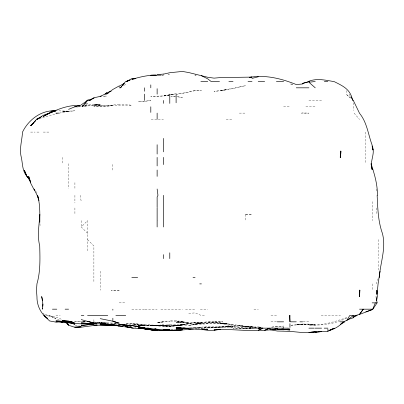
<?xml version="1.0" encoding="UTF-8"?>
<svg xmlns="http://www.w3.org/2000/svg" width="404" height="404" viewBox="0 0 404 404"><rect width="100%" height="100%" fill="white"/><g stroke="black" fill="none" stroke-linecap="round" stroke-linejoin="round"><path stroke-width="0.3" stroke-dasharray="2.02 1.52" d="M112.58 170.039L112.857 163.721M376.331 283.881L378.492 277.558M87.557 233.285L81.234 226.962L87.557 220.635L87.557 251.157M346.869 317.999C335.224 323.766 321.811 326.053 308.919 324.619L315.246 324.983L308.919 325.023C322.049 325.866 334.628 321.741 346.869 317.519M39.299 118.978L43.289 117.357L57.585 113.554M77.563 107.045L81.234 106.227M123.781 85.188L125.508 84.784L123.781 85.098M86.411 103.636L87.557 103.368L86.411 103.56M169.205 94.829L163.453 96.071L150.803 96.521L163.453 95.869L169.205 95.056M59.343 113.12L68.584 111.201L62.261 111.979L74.912 110.807L68.584 111.15L57.085 110.812M253.722 328.316L239.35 327.518L220.377 323.458L226.7 324.079L214.049 321.932L207.727 322.023L214.049 322.352L220.377 323.458L226.7 323.887L220.377 323.604L226.7 323.776L233.022 324.978C220.574 322.306 207.494 319.938 195.076 324.144L207.727 322.256L214.049 322.427C196.975 320.852 180.426 326.068 163.453 326.589L182.426 324.932L169.781 326.185C180.482 326.462 190.653 321.539 201.404 322.71C192.829 322.15 184.446 324.175 176.104 325.811L188.754 323.796C176.255 326.366 163.469 327.164 150.803 325.18L169.781 325.397C159.227 325.72 148.702 325.149 138.158 325.876M195.076 328.937L201.404 327.594L195.076 328.604M55.934 113.802L57.07 113.575M169.781 94.975L163.453 96.071L176.104 93.526M207.727 323.185L201.404 323.463L188.754 325.498L163.453 325.225L169.781 324.957L163.453 325.291L169.781 324.821L182.426 324.771C167.817 328.25 152.843 323.68 138.158 325.887L144.481 325.553L138.158 325.069C146.541 326.417 155.03 325.543 163.453 325.139L150.803 325.73L144.481 325.624L131.83 324.473L119.18 324.851L115.731 324.483M84.108 106.186L93.885 105.484L100.207 104.474L93.885 105.166L100.207 104.545L93.885 104.899L106.535 105.671C99.273 105.303 91.93 104.187 84.683 105.237M169.781 94.703L173.765 94.142L170.917 94.425M84.108 105.313L81.234 105.691L84.108 105.348M176.104 325.563L182.426 324.786M113.433 324.19L117.458 323.7M84.683 105.282L87.557 104.939L84.683 105.101M176.104 94.475L188.754 92.107L182.426 93.243L176.679 93.496M111.706 324.22L118.609 323.554M93.885 105.484L84.108 106.126M138.158 326.18L144.481 325.558L133.557 324.968C143.506 322.685 153.464 326.578 163.453 324.801L150.803 325.836L138.158 325.791M133.557 325.119L138.158 324.68L133.557 324.841M188.754 313.403L195.076 312.883L201.404 315.504L205.434 315.504M197.379 328.74L207.727 327.402L214.049 327.437L207.727 327.472L201.404 328.154L226.7 326.816L233.022 326.816L220.377 326.881L214.049 327.301L220.377 327.285L226.7 326.745L207.727 327.472L202.677 328.154C212.807 328.058 222.907 326.982 233.022 327.073L207.727 326.528L195.076 327.785L201.404 327.912L189.33 327.684M131.83 325.23L121.483 325.649L131.83 325.841M291.097 325.185L302.596 324.538L289.946 325.265M131.83 325.286L121.483 325.548M103.081 96.278L106.535 96.076L103.081 96.122M82.386 105.232L84.108 105.131M171.503 329.755L175.528 329.533L170.352 329.745M258.323 328.568L260.05 328.477M131.255 325.417L125.508 325.69L131.255 325.831M131.83 325.387L125.508 325.548L119.18 325.159M129.532 326.538L131.83 326.483L129.532 326.498M245.672 328.664L252 328.523L245.672 328.896L233.022 328.154L245.672 328.664L239.35 328.593M96.182 322.685L112.857 323.028L125.508 325.205L119.18 324.089L131.83 325.882M174.952 96.576L170.927 96.647L176.104 96.581M245.526 214.312L252 214.312L245.672 214.312M119.18 324.806L125.508 324.7L119.18 324.851L125.508 325.104L131.83 325.952M170.927 94.526L174.952 94.486M250.217 328.154L244.4 328.154L226.7 326.634L233.022 326.892L226.7 326.674L233.022 326.503L258.323 327.311M253.722 328.23L250.041 328.154M99.061 322.892L100.207 322.892L96.182 322.569M308.919 100.47L321.569 100.47M283.623 106.792L289.946 106.792M305.889 106.792L315.246 106.792M239.35 113.12L245.672 113.12M151.182 119.443L157.131 119.443M158.277 119.443L163.453 119.443M226.184 119.443L233.022 119.443M30.638 132.093L35.062 132.093M36.961 132.093L39.385 132.093M43.289 132.093L49.273 132.093M119.18 302.854L125.508 302.854M131.83 309.181L144.481 309.181M145.036 309.181L157.131 309.181M160.843 309.181L182.426 309.181M185.537 309.181L195.076 309.181M200.339 309.181L207.727 309.181M253.949 309.181L258.323 309.181M47.879 315.504L49.611 315.504L55.934 318.362L49.611 316.59L43.289 313.772C49.434 316.489 56.429 316.236 62.261 319.801M55.934 315.504L60.181 315.504M270.973 315.504L277.296 315.504M321.18 315.504L340.542 315.504M74.912 321.831L81.234 321.831M82.653 321.831L86.219 321.831M303.172 321.831L308.919 321.831M245.672 328.154L252 328.154M258.323 328.215L261.196 328.21M82.961 321.69L86.411 321.705M106.535 322.655L98.485 322.695L102.51 322.816M253.722 327.265L252 327.25L258.323 326.902L264.075 327.341M214.049 322.963L220.377 323.038L233.022 324.508L253.757 327.765M82.961 321.725L86.411 321.801L74.366 321.831M258.323 328.3L260.05 328.356M129.532 326.674L131.255 326.74M270.973 321.256L276.72 321.523M259.282 328.154L260.474 328.23M134.704 327.664L135.855 327.745M93.885 321.978L102.51 322.892M107.105 323.245L125.508 324.771L131.83 325.664L125.508 324.801M103.081 322.872L106.535 323.195M258.323 327.467L261.196 327.745L252 326.609L233.022 325.346L245.672 326.215L239.35 325.76L252 327.351L245.672 326.917L252 326.75L257.747 327.402M107.105 323.584L108.257 323.7M111.13 323.988L112.857 324.159M99.061 323.049L100.207 323.185M269.741 328.851L270.973 329.028M147.354 327.578L148.505 327.77M103.081 322.988L104.232 323.185M80.659 326.25L74.912 325.18L74.912 327.22M59.388 320.074L55.934 318.902L49.611 315.504M346.869 90.567L346.869 94.819L350.48 97.935M346.869 94.819L350.48 98.046M87.557 239.607L93.885 245.935L93.885 282.189M354.106 113.12L359.515 119.443M36.219 191.713L36.961 192.612M349.223 94.142L350.061 95.723M80.128 195.339L81.234 201.53M376.134 189.011L376.69 192.461M39.91 223.513L40.208 226.962M376.568 207.984L376.892 214.312M378.492 239.607L378.492 258.585M378.492 260.913L378.492 271.23M372.165 201.662L372.165 220.635M372.165 283.881L372.165 290.208M365.842 132.093L365.842 163.716M353.192 102.788L353.192 110.489M245.672 214.418L245.672 220.635M100.207 271.23L100.207 290.208M93.885 319.716L93.885 321.831M81.234 220.635L81.234 226.962M74.912 182.689L74.912 189.011M74.912 195.339L74.912 202.949M74.912 207.984L74.912 214.312M68.584 163.716L68.584 188.582M62.261 157.388L62.261 163.716M239.35 87.138L226.7 89.87L214.049 91.486L226.7 89.542L220.377 90.855L245.672 85.628L239.35 87.138M201.404 322.852L195.076 324.432L188.754 325.422L201.404 322.852M119.18 104.136L106.535 106.08L119.18 105.181L131.83 105.318L125.508 104.419L119.18 104.136M81.234 106.116L77.755 106.696L81.234 106.141M150.803 100.47L144.481 101.48L138.158 101.858L150.803 100.47M302.596 112.943L301.495 113.12L308.919 113.12L302.596 112.943M163.413 321.831L157.131 322.7L169.781 321.241L157.131 322.402L163.453 321.826M277.296 326.336L270.973 327.21L283.623 326.079L277.296 326.336M112.857 105.474L106.535 106.343L93.885 106.479L100.207 106.484L112.857 105.474M195.076 90.728L188.754 91.531L195.076 90.754L201.404 90.658L195.076 90.728M302.596 324.048L296.268 324.841L302.596 324.104L315.246 324.745L308.919 324.084L302.596 324.048M182.426 322.028L176.104 322.73L182.426 322.331L176.104 322.311L182.426 322.367L195.076 324.503L220.377 323.099L226.7 323.826C216.216 322.18 205.616 323.66 195.076 323.22L201.404 323.452L188.754 322.331L182.426 322.644L188.754 322.442L182.426 322.028M302.596 324.104L296.268 324.634L302.596 324.17L308.919 324.321L302.596 324.104M157.131 325.402L150.803 325.73L157.131 325.437M157.131 325.134L150.803 325.341L157.131 325.21L163.453 325.866L157.131 325.134M260.05 328.336L258.323 328.381L260.05 328.341M119.18 290.208L111.231 290.208L119.18 290.208M176.104 320.882L169.781 320.968L182.426 321.316L176.104 320.882M220.377 321.675L214.049 321.736L222.665 321.831L220.377 321.675M163.453 75.169L162.302 75.179L163.453 75.169M195.076 327.967L191.052 327.992L195.076 327.967M169.781 74.22L168.054 74.195L169.781 74.22M131.83 323.346L125.508 323.205L144.481 324.584L131.83 323.346M260.868 328.194L258.979 328.154L260.868 328.21M100.207 105.222L93.885 104.878L100.207 105.227M182.426 321.513L176.104 321.145L184.179 321.831L182.426 321.513M125.508 325.104L119.18 324.695L125.508 325.119M68.584 111.524L62.261 111.055L68.584 111.524M292.819 84.204L289.946 83.961L292.819 84.229M261.196 327.826L258.323 327.573L261.196 327.836M252 326.806L245.672 326.139L252 326.806M270.973 328.967L269.821 328.821L270.973 328.967M182.426 97.495L176.679 96.662L182.426 97.495"/><path stroke-width="0.61" d="M376.765 294.233L376.826 290.208L377.341 296.531L376.619 300.556M359.515 290.208L359.373 296.531L359.515 290.425L359.913 290.208L359.515 296.531L359.515 290.208L359.913 290.208M38.577 198.788L37.572 195.339C40.153 204.141 39.839 213.317 39.809 222.362M39.855 214.312C39.239 224.846 37.067 235.421 39.723 245.935C40.021 258.565 40.531 271.508 36.961 283.76L36.471 290.208L36.961 296.814C36.825 305.333 40.738 313.721 47.697 318.584M340.244 157.388L340.542 151.066L340.542 157.388L340.244 157.388L340.542 157.161L340.885 151.066L340.542 157.388M42.632 308.03L42.511 309.181L42.748 302.854L41.693 296.531L42.632 300.556M42.809 306.303L43.051 304.005M377.053 294.233L378.088 283.881L380.043 271.23M379.29 277.558C380.23 262.762 386.406 248.152 382.371 233.285C378.028 221.028 377.75 208.126 377.149 195.339M372.72 309.181L375.336 302.854M376.068 296.531L377.094 302.854L372.887 309.181L359.515 309.181M86.996 100.47L82.512 106.792L84.062 104.848M84.84 103.873L87.557 100.47L89.612 100.47L91.213 99.732M119.18 87.82L120.473 87.82L125.508 81.613L130.164 80.032M33.532 123.058L30.956 125.765L36.961 118.877L41.562 116.801M120.473 87.82L121.73 86.512M122.569 85.638L123.407 84.769M35.698 120.705L30.638 125.765L33.35 123.316M347.44 319.731L353.192 317.807L355.636 315.504L359.515 314.352L363.307 309.181L359.515 314.438L372.165 309.621L365.842 311.883M341.001 323.877L343.299 321.831L346.869 320.357L349.758 315.504L355.636 315.504M106.535 92.804L105.01 94.142L106.535 93.364L106.535 92.804L111.13 91.243M346.869 320.508L353.192 315.615L353.192 317.807M81.234 104.833L87.557 100.47M89.612 100.47L93.885 97.798L101.359 96.142M119.18 86.274L124.452 83.204M340.542 324.286L344.88 321.831M108.115 93.273L106.535 94.142L112.857 89.456L119.18 85.941M39.597 118.018L36.961 119.443L43.289 115.292L55.934 110.615L49.172 113.12L43.289 116.458C54.611 110.307 66.923 104.894 80.083 105.358M316.968 331.896L315.246 332.022L327.891 331.305L334.219 328.154L329.043 330.427M288.466 328.154L283.623 328.154L283.623 327.583L282.78 328.154L262.908 328.154L258.323 330.361C243.541 331.194 228.856 328.472 214.049 329.967L215.201 329.861M106.535 93.364L100.207 96.445L100.207 96.157M262.908 328.154L258.323 330.194L264.645 330.442L269.316 328.154L264.645 330.27L270.973 329.8L277.296 328.619L277.296 329.523M68.584 109.358L74.851 106.792M353.192 317.115L357.186 315.504M129.154 80.492L126.482 81.497L131.83 78.608L135.855 78.381M329.043 330.548C334.492 329.139 339.653 326.159 343.299 321.831L340.017 321.831M74.912 106.757L80.659 105.131M252 78.411L258.323 76.765M87.557 100.076L93.309 98.647M308.919 81.244C317.216 77.992 325.841 80.275 334.219 81.633C343.269 86.148 350.611 89.37 352.571 100.47M163.453 74.134L169.781 72.725L182.426 71.437L188.754 72.558L207.727 77.27L214.049 78.134L220.377 77.588L252 77.093L249.697 77.396M134.704 78.825L131.83 79.31C139.617 77.149 147.617 75.033 155.747 75.169M182.426 328.502L184.078 328.24M249.697 77.351C265.388 74.523 281.704 78.659 296.268 84.552L302.596 83.987M315.246 81.497L308.919 82.254L315.246 87.82M274.998 328.881L277.296 328.619M165.756 330.275L157.131 330.714L144.481 328.785M180.704 328.679L176.104 329.154L185.936 328.27M55.934 110.762L50.763 111.287L55.934 110.863C41.597 109.731 28.502 119.66 22.518 132.093C22.058 140.531 19.094 149.046 21.316 157.388C22.745 163.867 22.195 171.15 27.012 176.366M216.928 329.694L220.377 329.371L214.049 330.255L207.727 330.351L201.975 329.477M157.131 74.649L163.453 74.073M81.234 322.554L87.557 323.493L93.309 323.008L88.708 323.321L96.182 323.311M193.354 329.078L176.104 330.421L163.453 330.578L150.803 329.048L133.168 328.154L125.508 326.573L131.255 327.77M87.557 323.402L81.234 323.902L93.885 323.23L88.708 323.336M87.557 323.493L93.885 323.008L88.708 323.286M318.695 331.765L321.569 331.548L315.246 332.305L308.919 332.441L315.246 331.709L308.919 332.492L302.596 332.563L289.946 331.356L277.296 331.033L269.821 329.745M286.497 329.3L289.946 329.053L283.623 329.765L272.695 329.401M97.334 325.028L81.234 327.174L74.912 327.22L81.234 326.78L74.912 327.306L68.584 325.26L67.064 323.548M180.704 327.826L176.104 328.134L185.628 328.154M72.609 322.594L68.584 322.857L62.261 322.331L60.903 321.831L61.807 322.114M96.758 325.003L93.885 325.149L118.034 325.614L100.207 324.755L106.535 324.745M72.033 322.584L68.584 322.756L74.912 323.195L73.76 323.008M182.967 328.154L184.704 328.099M188.754 329.124L191.052 329.053M63.413 321.215L68.584 321.15L72.286 321.831L62.261 320.64L68.584 321.15L62.261 321.458L55.934 320.928L61.686 321.205M156.555 75.174L150.803 75.225L156.555 75.215M157.131 75.169L161.206 75.169M195.076 75.169L195.965 75.169M200.874 81.497L207.727 81.497M219.498 81.497L211.12 81.497L207.727 78.856L201.404 75.674M228.891 81.497L233.022 81.497M248.026 81.497L252 81.497M258.212 81.497L264.645 81.497M276.417 81.497L283.623 81.497M324.351 81.497L327.891 81.497M296.268 87.82L308.919 87.82M74.912 106.792L77.164 106.792M55.934 113.12L59.1 113.12M131.83 277.558L137.643 277.558M193.046 277.558L195.076 277.558M199.758 283.881L201.404 283.881M372.165 302.854L377.094 302.854M52.424 309.181L56.797 309.181M65.13 309.181L68.584 309.181M43.864 315.504L45.026 315.504M81.234 315.504L83.855 315.504M87.557 315.504L107.762 315.504M115.892 315.504L125.72 315.504M55.934 321.831L68.584 321.831L72.033 322.417M62.261 321.821C68.756 320.968 74.76 324.028 81.234 323.791M277.296 321.831L283.623 321.831M290.552 321.831L296.268 321.831M299.935 321.831L302.596 321.831M188.754 328.154L182.366 328.154L176.104 327.604L182.426 328.154M254.015 328.154L258.323 328.154M308.919 328.154L314.282 328.154M315.246 328.154L321.569 328.154M324.205 328.154L327.891 328.154M88.708 323.357L93.885 323.367M112.857 325.028L106.535 325.018L112.857 325.058L119.18 325.942L113.433 325.038M166.327 329.467L169.781 329.558L163.453 329.629L169.781 329.295L163.453 329.694L150.803 328.75L138.158 326.967L143.905 327.674L142.183 327.457M153.106 329.467L157.131 329.588M115.155 325.24L112.857 325.149L122.634 326.392M165.18 329.457L169.781 329.639L166.903 329.472M203.126 329.467L207.727 329.674L201.404 329.725L183.31 328.154M95.036 323.008L96.182 323.064L94.46 322.983M283.623 329.507L289.946 329.947L284.194 329.452M118.034 325.604L112.857 325.245L103.656 323.811M142.753 327.452L143.905 327.543M143.268 328.664L150.803 329.351L142.753 328.644M154.828 328.644L155.979 328.745M143.268 328.659L157.131 329.725L142.183 328.629M139.304 328.275L141.031 328.457M73.76 322.776L66.746 321.831M131.83 327.886L112.857 324.968L100.207 323.518L106.535 324.079C97.798 324.634 89.511 321.917 81.234 319.604M62.261 322.261L58.56 321.831L55.934 322.109L49.611 320.953L43.991 315.504L47.268 318.201M138.729 328.22L141.031 328.492M133.168 328.154L125.508 326.366M145.632 328.684L147.354 328.922M148.505 329.078L150.803 329.396M143.334 328.639L144.481 328.8M70.887 322.549L72.033 322.73M100.207 318.655L112.857 321.195L112.857 318.216M112.857 321.402L119.18 323.175L113.418 321.387L115.084 321.831M93.334 322.74L87.557 321.296L89.259 321.831M69.16 322.569L74.912 324.25L69.735 322.624M64.978 322.19L68.584 324.73L68.584 325.26M67.281 323.488L68.584 324.73M289.946 315.877L289.557 315.504L289.946 321.831L289.946 315.504M34.941 190.365L33.724 189.011L30.638 183.068L28.684 176.366L30.441 181.643M29.866 180.063L26.765 176.366L24.316 170.23L26.523 175.25M28.886 178.417L27.482 176.366L30.638 182.229M350.879 96.778L353.192 100.47M33.986 189.011L36.961 194.89L38.996 200.51M353.338 100.47L359.515 113.266C366.963 122.26 368.12 134.133 371.998 144.743L372.942 149.889M372.922 149.934L372.165 145.985C375.801 153.757 369.11 161.721 372.165 169.665L371.059 163.716C374.437 173.917 377.578 184.477 377.422 195.339M157.131 189.011L157.964 195.339L157.131 197.001L157.131 207.434M327.891 329.058L327.891 331.305M289.946 323.685L289.946 327.397M176.104 94.142L176.104 102.773M169.781 94.142L169.781 103.409M169.781 252.813L169.781 258.585M163.453 100.47L163.453 103.353M163.453 138.415L163.453 151.838M163.453 157.388L163.453 164.569M163.453 195.339L163.453 226.962M163.453 254.656L163.453 258.585M157.131 88.698L157.131 94.142M157.131 113.12L157.131 119.256M157.131 144.743L157.131 154.045M157.131 157.388L157.131 165.928M157.131 170.039L157.131 176.366M157.131 207.984L157.131 220.281M157.131 220.635L157.131 226.962M150.803 84.885L150.803 87.82M150.803 106.792L150.803 112.398M144.481 87.82L144.481 91.233M144.481 94.142L144.481 100.47M112.857 309.181L112.857 310.141M93.885 97.798L93.885 98.505M309.444 81.497L302.596 83.416L309.444 81.497M93.885 324.109L81.234 325.457L93.885 324.109M182.426 329.846L176.104 330.457L169.781 330.548L182.426 329.846M283.623 329.068L277.296 329.588L283.623 329.068M170.927 330.265L163.453 330.578L170.927 330.275M115.155 325.023L112.857 325.149L115.155 325.038M144.481 328.477L138.158 328.528L150.803 328.679L138.158 328.391L144.481 328.492M105.959 323.927L104.808 323.791L105.959 323.922M141.445 328.442L139.627 328.225L141.445 328.447M157.131 330.669L150.803 329.911L157.131 330.669M144.481 328.018L131.83 325.543L144.481 328.018"/></g></svg>
